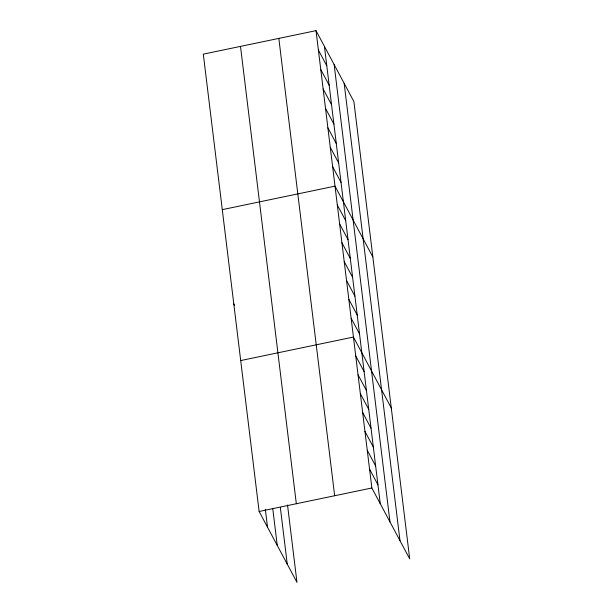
<?xml version="1.0" encoding="UTF-8"?>
<svg xmlns="http://www.w3.org/2000/svg" width="613" height="613" viewBox="0 0 613 613"><rect width="100%" height="100%" fill="white"/><g stroke="black" fill="none" stroke-linecap="round" stroke-linejoin="round"><path stroke-width="0.92" d="M316.024 30.65L371.861 487.986L409.699 558.857L353.87 101.513L316.024 30.65L203.301 54.143L259.13 511.487L296.976 582.35L287.528 505.005M222.281 209.638L335.012 186.145L372.85 257.008M240.71 360.559L353.433 337.066L391.27 407.929M259.13 511.487L371.861 487.986M318.4 50.09L326.79 65.806M320.775 69.522L329.166 85.245M323.143 88.962L331.541 104.677M325.518 108.394L333.909 124.117M327.894 127.833L336.284 143.549M330.261 147.273L338.66 162.989M332.637 166.705L341.027 182.429M337.311 205.01L345.709 220.726M339.617 223.875L348.008 239.591M341.916 242.74L350.314 258.456M344.222 261.605L352.613 277.321M346.529 280.47L354.919 296.186M348.828 299.336L357.226 315.051M351.134 318.201L359.524 333.916M355.739 355.931L364.13 371.647M358.038 374.796L366.436 390.512M360.344 393.661L368.735 409.377M362.651 412.526L371.041 428.242M364.95 431.391L373.34 447.107M367.256 450.256L375.646 465.972M369.555 469.121L377.953 484.837M233.798 303.964L234.679 305.619M344.154 83.314L399.983 540.651M334.139 64.564L389.968 521.901M324.423 46.366L380.252 503.702M278.831 38.404L334.66 495.741M240.503 46.396L296.332 503.733M280.348 507.556L287.252 564.152M272.754 508.614L277.245 545.401M265.337 509.28L267.529 527.203"/></g></svg>
